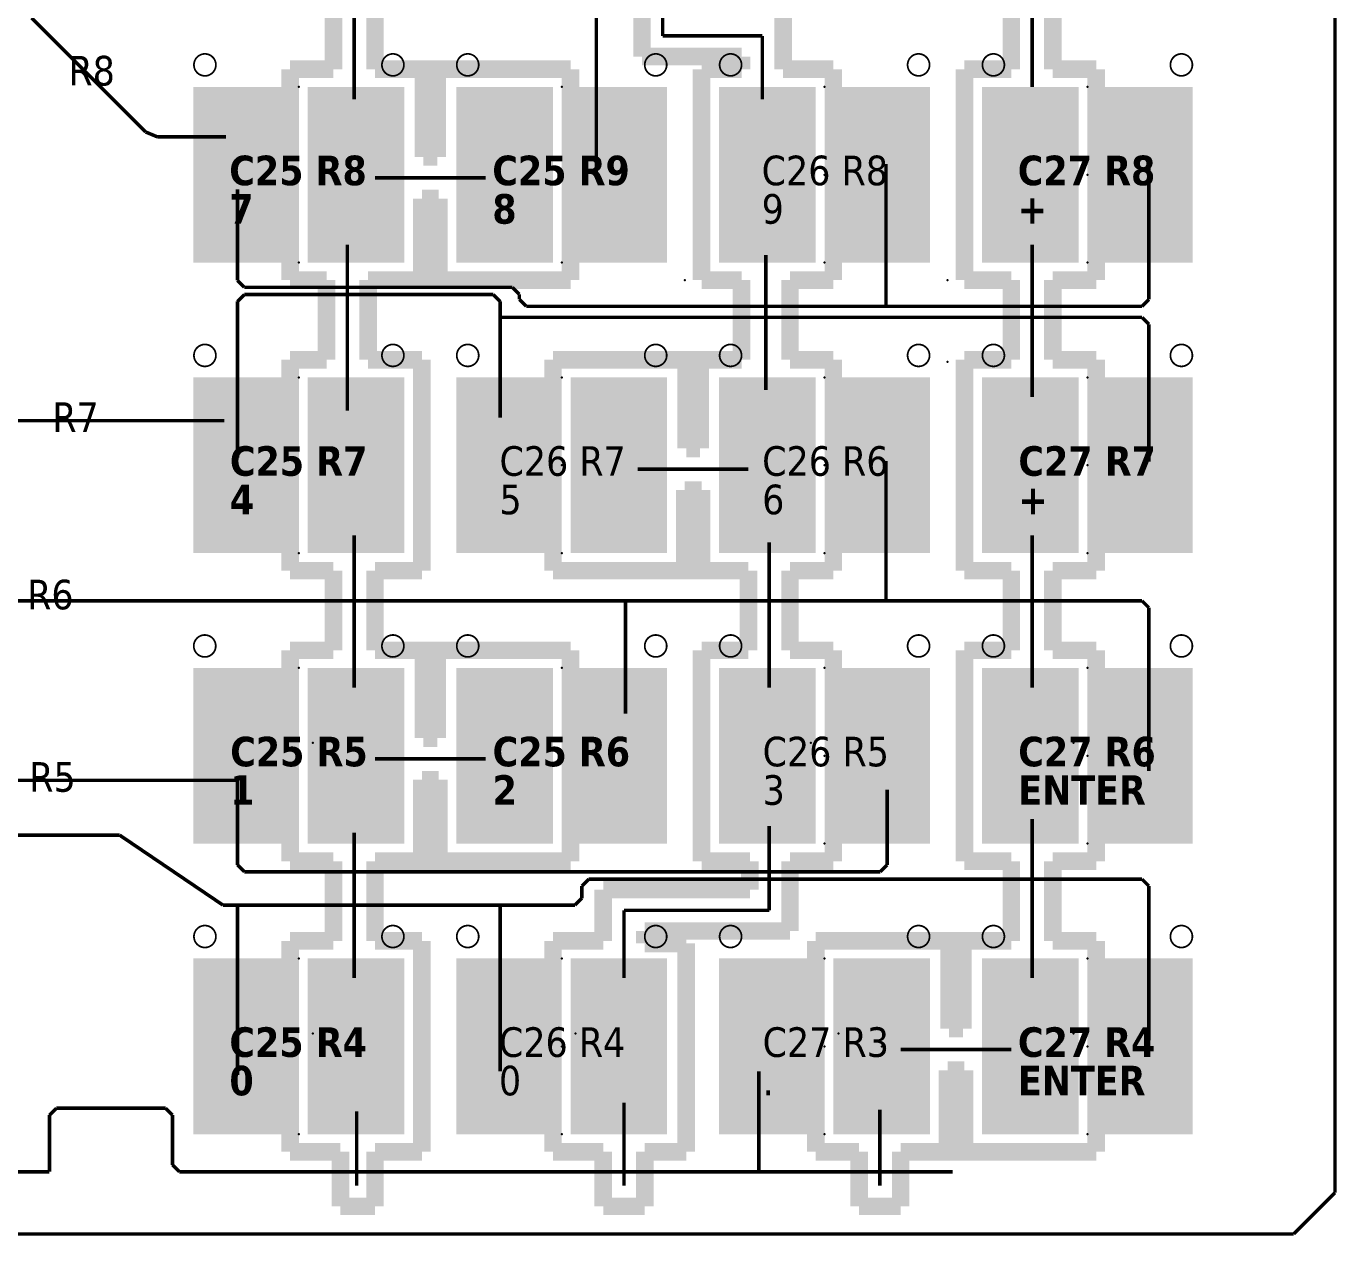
# Model space of a CAD drawing. Header units: millimetres. Extents: x -639 to -183, y -69 to 102.
# Drawn here: x -278.2 to -183.5, y -69.1 to 18.3 of the extents above; entities that cross this region are included whole.
import ezdxf

# ---------------------------------------------------------------- set-up
doc = ezdxf.new("R2010")
doc.units = ezdxf.units.MM
for name, color, linetype in [('Extended M - PCB border', 7, 'CONTINUOUS'), ('Extended M - PCB bottom', 7, 'CONTINUOUS'), ('Extended M - PCB key references', 7, 'CONTINUOUS'), ('Extended M - PCB top', 7, 'CONTINUOUS'), ('FSSK - PCB top routes', 7, 'CONTINUOUS')]:
    doc.layers.add(name, color=color, linetype=linetype)
doc.styles.add('Tahoma', font='txt')
doc.styles.add('Tahoma_Bold', font='txt')

msp = doc.modelspace()

# ---------------------------------------------------------------- linework, layer by layer
at = {"layer": 'Extended M - PCB border', "const_width": 0.254}
for points in [[(-183.6, -66.016395), (-183.6, 56.501186)], [(-186.583605, -69), (-183.6, -66.016395)], [(-636, -69), (-272.746848, -69)], [(-272.746848, -69), (-186.583605, -69)]]:
    msp.add_lwpolyline(points, dxfattribs=at)
at = {"layer": 'Extended M - PCB bottom', "color": 5}
for points, const_width in [([(-254.5, 13), (-254.5, 23)], 0.254), ([(-232.2, 17.6), (-232.2, 23)], 0.254), ([(-205.5, 13.914621), (-205.5, 23)], 0.254), ([(-256, 15.184621), (-256, 20.944621)], 1.27), ([(-253, 15.184621), (-253, 20.944621)], 1.27), ([(-233.7, 16.1), (-233.7, 20.944621)], 1.27), ([(-207, 15.184621), (-207, 20.944621)], 1.27), ([(-204, 15.184621), (-204, 20.944621)], 1.27), ([(-223.5, 15.184621), (-223.5, 19.1)], 1.27), ([(-232.2, 17.6), (-225, 17.6)], 0.254), ([(-225, 13), (-225, 17.6)], 0.254), ([(-233.7, 16.1), (-226.5, 16.1)], 1.27), ([(-226.5, 15.184621), (-226.5, 16.1)], 1.27), ([(-259.135, -0.055379), (-259.135, 15.184621)], 1.27), ([(-259.135, 15.184621), (-256, 15.184621)], 1.27), ([(-253, 15.184621), (-238.865, 15.184621)], 1.27), ([(-249.5, 8.84269), (-249.5, 15.02731)], 1.27), ([(-248.5, 8.84269), (-248.5, 15.02731)], 1.27), ([(-238.865, -0.055379), (-238.865, 15.184621)], 1.27), ([(-229.39, -0.055379), (-229.39, 15.184621)], 1.27), ([(-229.39, 15.184621), (-226.5, 15.184621)], 1.27), ([(-223.5, 15.184621), (-219.865, 15.184621)], 1.27), ([(-219.865, -0.055379), (-219.865, 15.184621)], 1.27), ([(-210.39, -0.055379), (-210.39, 15.184621)], 1.27), ([(-210.39, 15.184621), (-207, 15.184621)], 1.27), ([(-204, 15.184621), (-200.865, 15.184621)], 1.27), ([(-200.865, -0.055379), (-200.865, 15.184621)], 1.27), ([(-249.5, 8.84269), (-248.5, 8.84269)], 1.27), ([(-253, 7.34269), (-245, 7.34269)], 0.254), ([(-249.61, -0.02731), (-249.61, 5.84269)], 1.27), ([(-249.61, 5.84269), (-248.39, 5.84269)], 1.27), ([(-248.39, -0.02731), (-248.39, 5.84269)], 1.27), ([(-255, -9.5), (-255, 2.5)], 0.254), ([(-205.5, -8.5), (-205.5, 2.5)], 0.254), ([(-224.75, -8), (-224.75, 1.75)], 0.254), ([(-259.135, -0.055379), (-256.5, -0.055379)], 1.27), ([(-256.5, -5.815379), (-256.5, -0.055379)], 1.27), ([(-253.5, -0.055379), (-238.865, -0.055379)], 1.27), ([(-253.5, -5.815379), (-253.5, -0.055379)], 1.27), ([(-229.39, -0.055379), (-226.5, -0.055379)], 1.27), ([(-226.5, -5.815379), (-226.5, -0.055379)], 1.27), ([(-223, -0.055379), (-219.865, -0.055379)], 1.27), ([(-223, -5.815379), (-223, -0.055379)], 1.27), ([(-210.39, -0.055379), (-207, -0.055379)], 1.27), ([(-207, -5.815379), (-207, -0.055379)], 1.27), ([(-204, -0.055379), (-200.865, -0.055379)], 1.27), ([(-204, -5.815379), (-204, -0.055379)], 1.27), ([(-259.135, -21.055379), (-259.135, -5.815379)], 1.27), ([(-259.135, -5.815379), (-256.5, -5.815379)], 1.27), ([(-253.5, -5.815379), (-249.61, -5.815379)], 1.27), ([(-249.61, -21.055379), (-249.61, -5.815379)], 1.27), ([(-240.135, -21.055379), (-240.135, -5.815379)], 1.27), ([(-240.135, -5.815379), (-226.5, -5.815379)], 1.27), ([(-230.5, -12.221931), (-230.5, -5.815379)], 1.27), ([(-229.5, -12.221931), (-229.5, -5.815379)], 1.27), ([(-223, -5.815379), (-219.865, -5.815379)], 1.27), ([(-219.865, -21.055379), (-219.865, -5.815379)], 1.27), ([(-210.39, -21.055379), (-210.39, -5.815379)], 1.27), ([(-210.39, -5.815379), (-207, -5.815379)], 1.27), ([(-204, -5.815379), (-200.865, -5.815379)], 1.27), ([(-200.865, -21.055379), (-200.865, -5.815379)], 1.27), ([(-230.5, -12.221931), (-229.5, -12.221931)], 1.27), ([(-234, -13.721931), (-226, -13.721931)], 0.254), ([(-230.61, -15.221931), (-229.39, -15.221931)], 1.27), ([(-230.61, -21.055379), (-230.61, -15.221931)], 1.27), ([(-229.39, -21.055379), (-229.39, -15.221931)], 1.27), ([(-254.5, -29.5), (-254.5, -18.5)], 0.254), ([(-224.5, -29.5), (-224.5, -19)], 0.254), ([(-205.5, -29.5), (-205.5, -18.5)], 0.254), ([(-259.135, -21.055379), (-256, -21.055379)], 1.27), ([(-256, -26.815379), (-256, -21.055379)], 1.27), ([(-253, -21.055379), (-249.61, -21.055379)], 1.27), ([(-253, -26.815379), (-253, -21.055379)], 1.27), ([(-240.135, -21.055379), (-226, -21.055379)], 1.27), ([(-226, -26.815379), (-226, -21.055379)], 1.27), ([(-223, -21.055379), (-219.865, -21.055379)], 1.27), ([(-223, -26.815379), (-223, -21.055379)], 1.27), ([(-210.39, -21.055379), (-207, -21.055379)], 1.27), ([(-207, -26.815379), (-207, -21.055379)], 1.27), ([(-204, -21.055379), (-200.865, -21.055379)], 1.27), ([(-204, -26.815379), (-204, -21.055379)], 1.27), ([(-259.135, -42.055379), (-259.135, -26.815379)], 1.27), ([(-259.135, -26.815379), (-256, -26.815379)], 1.27), ([(-253, -26.815379), (-238.865, -26.815379)], 1.27), ([(-249.5, -33.15731), (-249.5, -26.97269)], 1.27), ([(-248.5, -33.15731), (-248.5, -26.97269)], 1.27), ([(-238.865, -42.055379), (-238.865, -26.815379)], 1.27), ([(-229.39, -26.815379), (-226, -26.815379)], 1.27), ([(-229.39, -42.055379), (-229.39, -26.815379)], 1.27), ([(-223, -26.815379), (-219.865, -26.815379)], 1.27), ([(-219.865, -42.055379), (-219.865, -26.815379)], 1.27), ([(-210.39, -42.055379), (-210.39, -26.815379)], 1.27), ([(-210.39, -26.815379), (-207, -26.815379)], 1.27), ([(-204, -26.815379), (-200.865, -26.815379)], 1.27), ([(-200.865, -42.055379), (-200.865, -26.815379)], 1.27), ([(-249.5, -33.15731), (-248.5, -33.15731)], 1.27), ([(-253, -34.65731), (-245, -34.65731)], 0.254), ([(-249.61, -42.02731), (-249.61, -36.15731)], 1.27), ([(-249.61, -36.15731), (-248.39, -36.15731)], 1.27), ([(-248.39, -42.02731), (-248.39, -36.15731)], 1.27), ([(-224.5, -45.6), (-224.5, -39.5)], 0.254), ([(-205.5, -50.5), (-205.5, -39)], 0.254), ([(-254.5, -50.5), (-254.5, -40)], 0.254), ([(-259.135, -42.055379), (-256, -42.055379)], 1.27), ([(-256, -47.815379), (-256, -42.055379)], 1.27), ([(-253, -47.815379), (-253, -42.055379)], 1.27), ([(-253, -42.055379), (-238.865, -42.055379)], 1.27), ([(-229.39, -42.055379), (-225.9, -42.055379)], 1.27), ([(-225.9, -44.1), (-225.9, -42.055379)], 1.27), ([(-223, -42.055379), (-219.865, -42.055379)], 1.27), ([(-223, -47.1), (-223, -42.055379)], 1.27), ([(-210.39, -42.055379), (-207, -42.055379)], 1.27), ([(-207, -47.815379), (-207, -42.055379)], 1.27), ([(-204, -42.055379), (-200.865, -42.055379)], 1.27), ([(-204, -47.815379), (-204, -42.055379)], 1.27), ([(-236.5, -47.815379), (-236.5, -44.1)], 1.27), ([(-236.5, -44.1), (-225.9, -44.1)], 1.27), ([(-235, -50.5), (-235, -45.6)], 0.254), ([(-235, -45.6), (-224.5, -45.6)], 0.254), ([(-259.135, -63.055379), (-259.135, -47.815379)], 1.27), ([(-259.135, -47.815379), (-256, -47.815379)], 1.27), ([(-253, -47.815379), (-249.61, -47.815379)], 1.27), ([(-249.61, -63.055379), (-249.61, -47.815379)], 1.27), ([(-240.135, -47.815379), (-236.8965, -47.815379)], 1.27), ([(-240.135, -63.055379), (-240.135, -47.815379)], 1.27), ([(-240.135, -47.815379), (-236.5, -47.815379)], 1.27), ([(-233.5, -48), (-233.5, -47.1)], 1.27), ([(-233.5, -47.1), (-223, -47.1)], 1.27), ([(-233.5, -48), (-230.5, -48)], 1.27), ([(-230.5, -63.055379), (-230.5, -48)], 1.27), ([(-221.135, -47.815379), (-218, -47.815379)], 1.27), ([(-221.135, -63.055379), (-221.135, -47.815379)], 1.27), ([(-221.135, -47.815379), (-207, -47.815379)], 1.27), ([(-211.5, -54.15731), (-211.5, -47.815379)], 1.27), ([(-210.5, -54.15731), (-210.5, -47.815379)], 1.27), ([(-204, -47.815379), (-200.865, -47.815379)], 1.27), ([(-200.865, -63.055379), (-200.865, -47.815379)], 1.27), ([(-211.5, -54.15731), (-210.5, -54.15731)], 1.27), ([(-215, -55.65731), (-207, -55.65731)], 0.254), ([(-211.61, -63.055379), (-211.61, -57.15731)], 1.27), ([(-211.61, -57.15731), (-210.39, -57.15731)], 1.27), ([(-210.39, -63.02731), (-210.39, -57.15731)], 1.27), ([(-235, -65.5), (-235, -59.5)], 0.254), ([(-254.325825, -65.5), (-254.325825, -60.128673)], 0.254), ([(-216.5, -65.5), (-216.5, -60)], 0.254), ([(-259.135, -63.055379), (-255.5, -63.055379)], 1.27), ([(-255.5, -67), (-255.5, -63.055379)], 1.27), ([(-253, -67), (-253, -63.055379)], 1.27), ([(-253, -63.055379), (-249.61, -63.055379)], 1.27), ([(-240.135, -63.055379), (-236.8965, -63.055379)], 1.27), ([(-240.135, -63.055379), (-236.5, -63.055379)], 1.27), ([(-236.5, -67), (-236.5, -63.055379)], 1.27), ([(-233.5, -67), (-233.5, -63.055379)], 1.27), ([(-233.5, -63.055379), (-230.5, -63.055379)], 1.27), ([(-221.135, -63.055379), (-218, -63.055379)], 1.27), ([(-218, -67), (-218, -63.055379)], 1.27), ([(-215, -67), (-215, -63.055379)], 1.27), ([(-215, -63.055379), (-200.865, -63.055379)], 1.27), ([(-255.5, -67), (-253, -67)], 1.27), ([(-236.5, -67), (-233.5, -67)], 1.27), ([(-218, -67), (-215, -67)], 1.27)]:
    msp.add_lwpolyline(points, dxfattribs=dict(at, const_width=const_width))
at = {"layer": 'Extended M - PCB bottom', "color": 1}
msp.add_point((-216.372499, -55.43538), dxfattribs=at)
at = {"layer": 'Extended M - PCB bottom', "color": 5}
for points in [[(-257.865, 1.214621), (-250.88, 1.214621), (-257.865, 13.914621), (-250.88, 13.914621)], [(-247.12, 1.214621), (-240.135, 1.214621), (-247.12, 13.914621), (-240.135, 13.914621)], [(-228.12, 1.214621), (-221.135, 1.214621), (-228.12, 13.914621), (-221.135, 13.914621)], [(-209.12, 1.214621), (-202.135, 1.214621), (-209.12, 13.914621), (-202.135, 13.914621)], [(-257.865, -19.785379), (-250.88, -19.785379), (-257.865, -7.085379), (-250.88, -7.085379)], [(-238.865, -19.785379), (-231.88, -19.785379), (-238.865, -7.085379), (-231.88, -7.085379)], [(-228.12, -19.785379), (-221.135, -19.785379), (-228.12, -7.085379), (-221.135, -7.085379)], [(-209.12, -19.785379), (-202.135, -19.785379), (-209.12, -7.085379), (-202.135, -7.085379)], [(-257.865, -40.785379), (-250.88, -40.785379), (-257.865, -28.085379), (-250.88, -28.085379)], [(-247.12, -40.785379), (-240.135, -40.785379), (-247.12, -28.085379), (-240.135, -28.085379)], [(-228.12, -40.785379), (-221.135, -40.785379), (-228.12, -28.085379), (-221.135, -28.085379)], [(-209.12, -40.785379), (-202.135, -40.785379), (-209.12, -28.085379), (-202.135, -28.085379)], [(-257.865, -61.785379), (-250.88, -61.785379), (-257.865, -49.085379), (-250.88, -49.085379)], [(-238.865, -61.785379), (-231.88, -61.785379), (-238.865, -49.085379), (-231.88, -49.085379)], [(-219.865, -61.785379), (-212.88, -61.785379), (-219.865, -49.085379), (-212.88, -49.085379)], [(-219.865, -61.785379), (-212.88, -61.785379), (-219.865, -49.085379), (-212.88, -49.085379)], [(-209.12, -61.785379), (-202.135, -61.785379), (-209.12, -49.085379), (-202.135, -49.085379)]]:
    msp.add_solid(points, dxfattribs=at)
at = {"layer": 'Extended M - PCB top', "color": 40, "const_width": 0.254}
msp.add_lwpolyline([(-237, 7.504303), (-237, 20.25)], dxfattribs=at)
at = {"layer": 'Extended M - PCB top', "color": 12, "const_width": 0.254}
for points in [[(-277.834411, 18.89666), (-269.578478, 10.650664)], [(-269.578478, 10.650664), (-268.724712, 10.297324)], [(-268.724712, 10.297324), (-263.762215, 10.297324)], [(-216.055, -1.952874), (-216.055, 8.328392)], [(-197.054999, 8.328392), (-197.054999, -1.452874)], [(-262.945, -0.071766), (-262.945, 6.5)], [(-262.945, -0.071766), (-262.445, -0.571766)], [(-262.445, -0.571766), (-243.066281, -0.571766)], [(-243.066281, -0.571766), (-242.566281, -1.071766)], [(-242.566281, -1.071766), (-242.566281, -1.452874)], [(-242.566281, -1.452874), (-242.066281, -1.952874)], [(-242.066281, -1.952874), (-197.554999, -1.952874)], [(-197.554999, -1.952874), (-197.054999, -1.452874)]]:
    msp.add_lwpolyline(points, dxfattribs=at)
at = {"layer": 'Extended M - PCB top', "color": 12, "const_width": 0.127}
for points in [[(-264.500761, 15.502124, 0.0984914), (-264.561182, 15.805879, 0.0984914), (-264.733245, 16.06339, 0.0984914), (-264.990756, 16.235453, 0.0984914), (-265.294511, 16.295874, 0.0984914), (-265.598266, 16.235453, 0.0984914), (-265.855777, 16.06339, 0.0984914), (-266.027841, 15.805879, 0.0984914), (-266.088261, 15.502124, 0.0984914), (-266.027841, 15.198369, 0.0984914), (-265.855777, 14.940858, 0.0984914), (-265.598266, 14.768795, 0.0984914), (-265.294511, 14.708374, 0.0984914), (-264.990756, 14.768795, 0.0984914), (-264.733245, 14.940858, 0.0984914), (-264.561182, 15.198369, 0.0984914)], [(-250.911761, 15.502124, 0.0984914), (-250.972182, 15.805879, 0.0984914), (-251.144245, 16.06339, 0.0984914), (-251.401756, 16.235453, 0.0984914), (-251.705511, 16.295874, 0.0984914), (-252.009266, 16.235453, 0.0984914), (-252.266777, 16.06339, 0.0984914), (-252.438841, 15.805879, 0.0984914), (-252.499261, 15.502124, 0.0984914), (-252.438841, 15.198369, 0.0984914), (-252.266777, 14.940858, 0.0984914), (-252.009266, 14.768795, 0.0984914), (-251.705511, 14.708374, 0.0984914), (-251.401756, 14.768795, 0.0984914), (-251.144245, 14.940858, 0.0984914), (-250.972182, 15.198369, 0.0984914)], [(-226.500739, 15.502124, 0.0984914), (-226.56116, 15.805879, 0.0984914), (-226.733223, 16.06339, 0.0984914), (-226.990734, 16.235453, 0.0984914), (-227.294489, 16.295874, 0.0984914), (-227.598244, 16.235453, 0.0984914), (-227.855755, 16.06339, 0.0984914), (-228.027818, 15.805879, 0.0984914), (-228.088239, 15.502124, 0.0984914), (-228.027818, 15.198369, 0.0984914), (-227.855755, 14.940858, 0.0984914), (-227.598244, 14.768795, 0.0984914), (-227.294489, 14.708374, 0.0984914), (-226.990734, 14.768795, 0.0984914), (-226.733223, 14.940858, 0.0984914), (-226.56116, 15.198369, 0.0984914)], [(-212.911739, 15.502124, 0.0984914), (-212.97216, 15.805879, 0.0984914), (-213.144223, 16.06339, 0.0984914), (-213.401734, 16.235453, 0.0984914), (-213.705489, 16.295874, 0.0984914), (-214.009244, 16.235453, 0.0984914), (-214.266755, 16.06339, 0.0984914), (-214.438818, 15.805879, 0.0984914), (-214.499239, 15.502124, 0.0984914), (-214.438818, 15.198369, 0.0984914), (-214.266755, 14.940858, 0.0984914), (-214.009244, 14.768795, 0.0984914), (-213.705489, 14.708374, 0.0984914), (-213.401734, 14.768795, 0.0984914), (-213.144223, 14.940858, 0.0984914), (-212.97216, 15.198369, 0.0984914)], [(-207.500738, 15.502124, 0.0984914), (-207.561158, 15.805879, 0.0984914), (-207.733222, 16.06339, 0.0984914), (-207.990733, 16.235453, 0.0984914), (-208.294488, 16.295874, 0.0984914), (-208.598243, 16.235453, 0.0984914), (-208.855754, 16.06339, 0.0984914), (-209.027817, 15.805879, 0.0984914), (-209.088238, 15.502124, 0.0984914), (-209.027817, 15.198369, 0.0984914), (-208.855754, 14.940858, 0.0984914), (-208.598243, 14.768795, 0.0984914), (-208.294488, 14.708374, 0.0984914), (-207.990733, 14.768795, 0.0984914), (-207.733222, 14.940858, 0.0984914), (-207.561158, 15.198369, 0.0984914)], [(-193.911738, 15.502124, 0.0984914), (-193.972158, 15.805879, 0.0984914), (-194.144222, 16.06339, 0.0984914), (-194.401733, 16.235453, 0.0984914), (-194.705488, 16.295874, 0.0984914), (-195.009243, 16.235453, 0.0984914), (-195.266754, 16.06339, 0.0984914), (-195.438817, 15.805879, 0.0984914), (-195.499238, 15.502124, 0.0984914), (-195.438817, 15.198369, 0.0984914), (-195.266754, 14.940858, 0.0984914), (-195.009243, 14.768795, 0.0984914), (-194.705488, 14.708374, 0.0984914), (-194.401733, 14.768795, 0.0984914), (-194.144222, 14.940858, 0.0984914), (-193.972158, 15.198369, 0.0984914)]]:
    msp.add_lwpolyline(points, format="xyb", close=True, dxfattribs=at)
at = {"layer": 'Extended M - PCB top', "color": 40, "const_width": 0.127}
for points in [[(-245.500739, 15.502124, 0.0984914), (-245.56116, 15.805879, 0.0984914), (-245.733223, 16.06339, 0.0984914), (-245.990734, 16.235453, 0.0984914), (-246.294489, 16.295874, 0.0984914), (-246.598244, 16.235453, 0.0984914), (-246.855755, 16.06339, 0.0984914), (-247.027818, 15.805879, 0.0984914), (-247.088239, 15.502124, 0.0984914), (-247.027818, 15.198369, 0.0984914), (-246.855755, 14.940858, 0.0984914), (-246.598244, 14.768795, 0.0984914), (-246.294489, 14.708374, 0.0984914), (-245.990734, 14.768795, 0.0984914), (-245.733223, 14.940858, 0.0984914), (-245.56116, 15.198369, 0.0984914)], [(-231.911739, 15.502124, 0.0984914), (-231.97216, 15.805879, 0.0984914), (-232.144223, 16.06339, 0.0984914), (-232.401734, 16.235453, 0.0984914), (-232.705489, 16.295874, 0.0984914), (-233.009244, 16.235453, 0.0984914), (-233.266755, 16.06339, 0.0984914), (-233.438818, 15.805879, 0.0984914), (-233.499239, 15.502124, 0.0984914), (-233.438818, 15.198369, 0.0984914), (-233.266755, 14.940858, 0.0984914), (-233.009244, 14.768795, 0.0984914), (-232.705489, 14.708374, 0.0984914), (-232.401734, 14.768795, 0.0984914), (-232.144223, 14.940858, 0.0984914), (-231.97216, 15.198369, 0.0984914)]]:
    msp.add_lwpolyline(points, format="xyb", close=True, dxfattribs=at)
at = {"layer": 'Extended M - PCB top', "color": 212, "const_width": 0.254}
for points in [[(-262.945, -1.6), (-262.445, -1.1)], [(-262.945, -12.883402), (-262.945, -1.6)], [(-262.445, -1.1), (-244.445, -1.1)], [(-244.445, -1.1), (-243.945, -1.6)], [(-243.945, -9.999092), (-243.945, -1.6)], [(-243.945, -2.75), (-197.554999, -2.75)], [(-197.554999, -2.75), (-197.054999, -3.25)], [(-197.054999, -13.169027), (-197.054999, -3.25)], [(-284.439949, -10.216943), (-263.885036, -10.216943)]]:
    msp.add_lwpolyline(points, dxfattribs=at)
at = {"layer": 'Extended M - PCB top', "color": 212, "const_width": 0.127}
for points in [[(-264.500761, -5.497876, 0.0984914), (-264.561182, -5.194121, 0.0984914), (-264.733245, -4.93661, 0.0984914), (-264.990756, -4.764547, 0.0984914), (-265.294511, -4.704126, 0.0984914), (-265.598266, -4.764547, 0.0984914), (-265.855777, -4.93661, 0.0984914), (-266.027841, -5.194121, 0.0984914), (-266.088261, -5.497876, 0.0984914), (-266.027841, -5.801631, 0.0984914), (-265.855777, -6.059142, 0.0984914), (-265.598266, -6.231205, 0.0984914), (-265.294511, -6.291626, 0.0984914), (-264.990756, -6.231205, 0.0984914), (-264.733245, -6.059142, 0.0984914), (-264.561182, -5.801631, 0.0984914)], [(-250.911761, -5.497876, 0.0984914), (-250.972182, -5.194121, 0.0984914), (-251.144245, -4.93661, 0.0984914), (-251.401756, -4.764547, 0.0984914), (-251.705511, -4.704126, 0.0984914), (-252.009266, -4.764547, 0.0984914), (-252.266777, -4.93661, 0.0984914), (-252.438841, -5.194121, 0.0984914), (-252.499261, -5.497876, 0.0984914), (-252.438841, -5.801631, 0.0984914), (-252.266777, -6.059142, 0.0984914), (-252.009266, -6.231205, 0.0984914), (-251.705511, -6.291626, 0.0984914), (-251.401756, -6.231205, 0.0984914), (-251.144245, -6.059142, 0.0984914), (-250.972182, -5.801631, 0.0984914)], [(-245.500761, -5.497876, 0.0984914), (-245.561182, -5.194121, 0.0984914), (-245.733245, -4.93661, 0.0984914), (-245.990756, -4.764547, 0.0984914), (-246.294511, -4.704126, 0.0984914), (-246.598266, -4.764547, 0.0984914), (-246.855777, -4.93661, 0.0984914), (-247.02784, -5.194121, 0.0984914), (-247.088261, -5.497876, 0.0984914), (-247.02784, -5.801631, 0.0984914), (-246.855777, -6.059142, 0.0984914), (-246.598266, -6.231205, 0.0984914), (-246.294511, -6.291626, 0.0984914), (-245.990756, -6.231205, 0.0984914), (-245.733245, -6.059142, 0.0984914), (-245.561182, -5.801631, 0.0984914)], [(-231.911761, -5.497876, 0.0984914), (-231.972182, -5.194121, 0.0984914), (-232.144245, -4.93661, 0.0984914), (-232.401756, -4.764547, 0.0984914), (-232.705511, -4.704126, 0.0984914), (-233.009266, -4.764547, 0.0984914), (-233.266777, -4.93661, 0.0984914), (-233.43884, -5.194121, 0.0984914), (-233.499261, -5.497876, 0.0984914), (-233.43884, -5.801631, 0.0984914), (-233.266777, -6.059142, 0.0984914), (-233.009266, -6.231205, 0.0984914), (-232.705511, -6.291626, 0.0984914), (-232.401756, -6.231205, 0.0984914), (-232.144245, -6.059142, 0.0984914), (-231.972182, -5.801631, 0.0984914)], [(-207.500738, -5.497876, 0.0984914), (-207.561158, -5.194121, 0.0984914), (-207.733222, -4.93661, 0.0984914), (-207.990733, -4.764547, 0.0984914), (-208.294488, -4.704126, 0.0984914), (-208.598243, -4.764547, 0.0984914), (-208.855754, -4.93661, 0.0984914), (-209.027817, -5.194121, 0.0984914), (-209.088238, -5.497876, 0.0984914), (-209.027817, -5.801631, 0.0984914), (-208.855754, -6.059142, 0.0984914), (-208.598243, -6.231205, 0.0984914), (-208.294488, -6.291626, 0.0984914), (-207.990733, -6.231205, 0.0984914), (-207.733222, -6.059142, 0.0984914), (-207.561158, -5.801631, 0.0984914)], [(-193.911738, -5.497876, 0.0984914), (-193.972158, -5.194121, 0.0984914), (-194.144222, -4.93661, 0.0984914), (-194.401733, -4.764547, 0.0984914), (-194.705488, -4.704126, 0.0984914), (-195.009243, -4.764547, 0.0984914), (-195.266754, -4.93661, 0.0984914), (-195.438817, -5.194121, 0.0984914), (-195.499238, -5.497876, 0.0984914), (-195.438817, -5.801631, 0.0984914), (-195.266754, -6.059142, 0.0984914), (-195.009243, -6.231205, 0.0984914), (-194.705488, -6.291626, 0.0984914), (-194.401733, -6.231205, 0.0984914), (-194.144222, -6.059142, 0.0984914), (-193.972158, -5.801631, 0.0984914)]]:
    msp.add_lwpolyline(points, format="xyb", close=True, dxfattribs=at)
at = {"layer": 'Extended M - PCB top', "color": 92, "const_width": 0.127}
for points in [[(-226.500739, -5.497876, 0.0984914), (-226.56116, -5.194121, 0.0984914), (-226.733223, -4.93661, 0.0984914), (-226.990734, -4.764547, 0.0984914), (-227.294489, -4.704126, 0.0984914), (-227.598244, -4.764547, 0.0984914), (-227.855755, -4.93661, 0.0984914), (-228.027818, -5.194121, 0.0984914), (-228.088239, -5.497876, 0.0984914), (-228.027818, -5.801631, 0.0984914), (-227.855755, -6.059142, 0.0984914), (-227.598244, -6.231205, 0.0984914), (-227.294489, -6.291626, 0.0984914), (-226.990734, -6.231205, 0.0984914), (-226.733223, -6.059142, 0.0984914), (-226.56116, -5.801631, 0.0984914)], [(-212.911739, -5.497876, 0.0984914), (-212.97216, -5.194121, 0.0984914), (-213.144223, -4.93661, 0.0984914), (-213.401734, -4.764547, 0.0984914), (-213.705489, -4.704126, 0.0984914), (-214.009244, -4.764547, 0.0984914), (-214.266755, -4.93661, 0.0984914), (-214.438818, -5.194121, 0.0984914), (-214.499239, -5.497876, 0.0984914), (-214.438818, -5.801631, 0.0984914), (-214.266755, -6.059142, 0.0984914), (-214.009244, -6.231205, 0.0984914), (-213.705489, -6.291626, 0.0984914), (-213.401734, -6.231205, 0.0984914), (-213.144223, -6.059142, 0.0984914), (-212.97216, -5.801631, 0.0984914)], [(-245.500739, -26.497876, 0.0984914), (-245.56116, -26.194121, 0.0984914), (-245.733223, -25.93661, 0.0984914), (-245.990734, -25.764547, 0.0984914), (-246.294489, -25.704126, 0.0984914), (-246.598244, -25.764547, 0.0984914), (-246.855755, -25.93661, 0.0984914), (-247.027818, -26.194121, 0.0984914), (-247.088239, -26.497876, 0.0984914), (-247.027818, -26.801631, 0.0984914), (-246.855755, -27.059142, 0.0984914), (-246.598244, -27.231205, 0.0984914), (-246.294489, -27.291626, 0.0984914), (-245.990734, -27.231205, 0.0984914), (-245.733223, -27.059142, 0.0984914), (-245.56116, -26.801631, 0.0984914)], [(-231.911739, -26.497876, 0.0984914), (-231.97216, -26.194121, 0.0984914), (-232.144223, -25.93661, 0.0984914), (-232.401734, -25.764547, 0.0984914), (-232.705489, -25.704126, 0.0984914), (-233.009244, -25.764547, 0.0984914), (-233.266755, -25.93661, 0.0984914), (-233.438818, -26.194121, 0.0984914), (-233.499239, -26.497876, 0.0984914), (-233.438818, -26.801631, 0.0984914), (-233.266755, -27.059142, 0.0984914), (-233.009244, -27.231205, 0.0984914), (-232.705489, -27.291626, 0.0984914), (-232.401734, -27.231205, 0.0984914), (-232.144223, -27.059142, 0.0984914), (-231.97216, -26.801631, 0.0984914)], [(-207.500738, -26.497876, 0.0984914), (-207.561158, -26.194121, 0.0984914), (-207.733222, -25.93661, 0.0984914), (-207.990733, -25.764547, 0.0984914), (-208.294488, -25.704126, 0.0984914), (-208.598243, -25.764547, 0.0984914), (-208.855754, -25.93661, 0.0984914), (-209.027817, -26.194121, 0.0984914), (-209.088238, -26.497876, 0.0984914), (-209.027817, -26.801631, 0.0984914), (-208.855754, -27.059142, 0.0984914), (-208.598243, -27.231205, 0.0984914), (-208.294488, -27.291626, 0.0984914), (-207.990733, -27.231205, 0.0984914), (-207.733222, -27.059142, 0.0984914), (-207.561158, -26.801631, 0.0984914)], [(-193.911738, -26.497876, 0.0984914), (-193.972158, -26.194121, 0.0984914), (-194.144222, -25.93661, 0.0984914), (-194.401733, -25.764547, 0.0984914), (-194.705488, -25.704126, 0.0984914), (-195.009243, -25.764547, 0.0984914), (-195.266754, -25.93661, 0.0984914), (-195.438817, -26.194121, 0.0984914), (-195.499238, -26.497876, 0.0984914), (-195.438817, -26.801631, 0.0984914), (-195.266754, -27.059142, 0.0984914), (-195.009243, -27.231205, 0.0984914), (-194.705488, -27.291626, 0.0984914), (-194.401733, -27.231205, 0.0984914), (-194.144222, -27.059142, 0.0984914), (-193.972158, -26.801631, 0.0984914)]]:
    msp.add_lwpolyline(points, format="xyb", close=True, dxfattribs=at)
at = {"layer": 'Extended M - PCB top', "color": 92, "const_width": 0.254}
for points in [[(-216.055, -23.233256), (-216.055, -13.135016)], [(-294.550011, -23.233256), (-271.410387, -23.233256)], [(-271.410387, -23.233256), (-197.554999, -23.233256)], [(-234.891212, -31.392686), (-234.891212, -23.233256)], [(-197.554999, -23.233256), (-197.054999, -23.733256)], [(-197.054999, -35.545427), (-197.054999, -23.733256)]]:
    msp.add_lwpolyline(points, dxfattribs=at)
at = {"layer": 'Extended M - PCB top', "color": 32, "const_width": 0.127}
for points in [[(-264.511761, -26.497876, 0.0984914), (-264.572182, -26.194121, 0.0984914), (-264.744245, -25.93661, 0.0984914), (-265.001756, -25.764547, 0.0984914), (-265.305511, -25.704126, 0.0984914), (-265.609266, -25.764547, 0.0984914), (-265.866777, -25.93661, 0.0984914), (-266.038841, -26.194121, 0.0984914), (-266.099261, -26.497876, 0.0984914), (-266.038841, -26.801631, 0.0984914), (-265.866777, -27.059142, 0.0984914), (-265.609266, -27.231205, 0.0984914), (-265.305511, -27.291626, 0.0984914), (-265.001756, -27.231205, 0.0984914), (-264.744245, -27.059142, 0.0984914), (-264.572182, -26.801631, 0.0984914)], [(-250.911761, -26.497876, 0.0984914), (-250.972182, -26.194121, 0.0984914), (-251.144245, -25.93661, 0.0984914), (-251.401756, -25.764547, 0.0984914), (-251.705511, -25.704126, 0.0984914), (-252.009266, -25.764547, 0.0984914), (-252.266777, -25.93661, 0.0984914), (-252.438841, -26.194121, 0.0984914), (-252.499261, -26.497876, 0.0984914), (-252.438841, -26.801631, 0.0984914), (-252.266777, -27.059142, 0.0984914), (-252.009266, -27.231205, 0.0984914), (-251.705511, -27.291626, 0.0984914), (-251.401756, -27.231205, 0.0984914), (-251.144245, -27.059142, 0.0984914), (-250.972182, -26.801631, 0.0984914)], [(-226.500739, -26.497876, 0.0984914), (-226.56116, -26.194121, 0.0984914), (-226.733223, -25.93661, 0.0984914), (-226.990734, -25.764547, 0.0984914), (-227.294489, -25.704126, 0.0984914), (-227.598244, -25.764547, 0.0984914), (-227.855755, -25.93661, 0.0984914), (-228.027818, -26.194121, 0.0984914), (-228.088239, -26.497876, 0.0984914), (-228.027818, -26.801631, 0.0984914), (-227.855755, -27.059142, 0.0984914), (-227.598244, -27.231205, 0.0984914), (-227.294489, -27.291626, 0.0984914), (-226.990734, -27.231205, 0.0984914), (-226.733223, -27.059142, 0.0984914), (-226.56116, -26.801631, 0.0984914)], [(-212.911739, -26.497876, 0.0984914), (-212.97216, -26.194121, 0.0984914), (-213.144223, -25.93661, 0.0984914), (-213.401734, -25.764547, 0.0984914), (-213.705489, -25.704126, 0.0984914), (-214.009244, -25.764547, 0.0984914), (-214.266755, -25.93661, 0.0984914), (-214.438818, -26.194121, 0.0984914), (-214.499239, -26.497876, 0.0984914), (-214.438818, -26.801631, 0.0984914), (-214.266755, -27.059142, 0.0984914), (-214.009244, -27.231205, 0.0984914), (-213.705489, -27.291626, 0.0984914), (-213.401734, -27.231205, 0.0984914), (-213.144223, -27.059142, 0.0984914), (-212.97216, -26.801631, 0.0984914)]]:
    msp.add_lwpolyline(points, format="xyb", close=True, dxfattribs=at)
at = {"layer": 'Extended M - PCB top', "color": 32, "const_width": 0.254}
for points in [[(-296.550011, -36.212737), (-271.410387, -36.212737)], [(-271.410387, -36.212737), (-262.945, -36.212737)], [(-262.945, -42.319813), (-262.945, -36.212737)], [(-215.973374, -42.319813), (-215.973374, -36.879186)], [(-262.945, -42.319813), (-262.445, -42.819813)], [(-216.473374, -42.819813), (-215.973374, -42.319813)], [(-262.445, -42.819813), (-216.473374, -42.819813)]]:
    msp.add_lwpolyline(points, dxfattribs=at)
at = {"layer": 'Extended M - PCB top', "color": 176, "const_width": 0.254}
for points in [[(-301.01886, -40.172737), (-271.45362, -40.172737)], [(-271.45362, -40.172737), (-263.986655, -45.229123)], [(-238.042676, -43.85), (-237.542676, -43.35)], [(-237.542676, -43.35), (-197.554999, -43.35)], [(-197.554999, -43.35), (-197.054999, -43.85)], [(-238.042676, -44.729123), (-238.042676, -43.85)], [(-197.054999, -55), (-197.054999, -43.85)], [(-263.986655, -45.229123), (-238.542676, -45.229123)], [(-262.945, -57.5), (-262.945, -45.229123)], [(-243.945, -57.25), (-243.945, -45.229123)], [(-238.542676, -45.229123), (-238.042676, -44.729123)]]:
    msp.add_lwpolyline(points, dxfattribs=at)
at = {"layer": 'Extended M - PCB top', "color": 176, "const_width": 0.127}
for points in [[(-264.500761, -47.497876, 0.0984914), (-264.561182, -47.194121, 0.0984914), (-264.733245, -46.93661, 0.0984914), (-264.990756, -46.764547, 0.0984914), (-265.294511, -46.704126, 0.0984914), (-265.598266, -46.764547, 0.0984914), (-265.855777, -46.93661, 0.0984914), (-266.027841, -47.194121, 0.0984914), (-266.088261, -47.497876, 0.0984914), (-266.027841, -47.801631, 0.0984914), (-265.855777, -48.059142, 0.0984914), (-265.598266, -48.231205, 0.0984914), (-265.294511, -48.291626, 0.0984914), (-264.990756, -48.231205, 0.0984914), (-264.733245, -48.059142, 0.0984914), (-264.561182, -47.801631, 0.0984914)], [(-250.911761, -47.497876, 0.0984914), (-250.972182, -47.194121, 0.0984914), (-251.144245, -46.93661, 0.0984914), (-251.401756, -46.764547, 0.0984914), (-251.705511, -46.704126, 0.0984914), (-252.009266, -46.764547, 0.0984914), (-252.266777, -46.93661, 0.0984914), (-252.438841, -47.194121, 0.0984914), (-252.499261, -47.497876, 0.0984914), (-252.438841, -47.801631, 0.0984914), (-252.266777, -48.059142, 0.0984914), (-252.009266, -48.231205, 0.0984914), (-251.705511, -48.291626, 0.0984914), (-251.401756, -48.231205, 0.0984914), (-251.144245, -48.059142, 0.0984914), (-250.972182, -47.801631, 0.0984914)], [(-245.500761, -47.497876, 0.0984914), (-245.561182, -47.194121, 0.0984914), (-245.733245, -46.93661, 0.0984914), (-245.990756, -46.764547, 0.0984914), (-246.294511, -46.704126, 0.0984914), (-246.598266, -46.764547, 0.0984914), (-246.855777, -46.93661, 0.0984914), (-247.027841, -47.194121, 0.0984914), (-247.088261, -47.497876, 0.0984914), (-247.027841, -47.801631, 0.0984914), (-246.855777, -48.059142, 0.0984914), (-246.598266, -48.231205, 0.0984914), (-246.294511, -48.291626, 0.0984914), (-245.990756, -48.231205, 0.0984914), (-245.733245, -48.059142, 0.0984914), (-245.561182, -47.801631, 0.0984914)], [(-231.911761, -47.497876, 0.0984914), (-231.972182, -47.194121, 0.0984914), (-232.144245, -46.93661, 0.0984914), (-232.401756, -46.764547, 0.0984914), (-232.705511, -46.704126, 0.0984914), (-233.009266, -46.764547, 0.0984914), (-233.266777, -46.93661, 0.0984914), (-233.438841, -47.194121, 0.0984914), (-233.499261, -47.497876, 0.0984914), (-233.438841, -47.801631, 0.0984914), (-233.266777, -48.059142, 0.0984914), (-233.009266, -48.231205, 0.0984914), (-232.705511, -48.291626, 0.0984914), (-232.401756, -48.231205, 0.0984914), (-232.144245, -48.059142, 0.0984914), (-231.972182, -47.801631, 0.0984914)], [(-207.500738, -47.497876, 0.0984914), (-207.561158, -47.194121, 0.0984914), (-207.733222, -46.93661, 0.0984914), (-207.990733, -46.764547, 0.0984914), (-208.294488, -46.704126, 0.0984914), (-208.598243, -46.764547, 0.0984914), (-208.855754, -46.93661, 0.0984914), (-209.027817, -47.194121, 0.0984914), (-209.088238, -47.497876, 0.0984914), (-209.027817, -47.801631, 0.0984914), (-208.855754, -48.059142, 0.0984914), (-208.598243, -48.231205, 0.0984914), (-208.294488, -48.291626, 0.0984914), (-207.990733, -48.231205, 0.0984914), (-207.733222, -48.059142, 0.0984914), (-207.561158, -47.801631, 0.0984914)], [(-193.911738, -47.497876, 0.0984914), (-193.972158, -47.194121, 0.0984914), (-194.144222, -46.93661, 0.0984914), (-194.401733, -46.764547, 0.0984914), (-194.705488, -46.704126, 0.0984914), (-195.009243, -46.764547, 0.0984914), (-195.266754, -46.93661, 0.0984914), (-195.438817, -47.194121, 0.0984914), (-195.499238, -47.497876, 0.0984914), (-195.438817, -47.801631, 0.0984914), (-195.266754, -48.059142, 0.0984914), (-195.009243, -48.231205, 0.0984914), (-194.705488, -48.291626, 0.0984914), (-194.401733, -48.231205, 0.0984914), (-194.144222, -48.059142, 0.0984914), (-193.972158, -47.801631, 0.0984914)]]:
    msp.add_lwpolyline(points, format="xyb", close=True, dxfattribs=at)
at = {"layer": 'Extended M - PCB top', "color": 240, "const_width": 0.127}
for points in [[(-226.50076, -47.497876, 0.0984914), (-226.561181, -47.194121, 0.0984914), (-226.733244, -46.93661, 0.0984914), (-226.990755, -46.764547, 0.0984914), (-227.29451, -46.704126, 0.0984914), (-227.598265, -46.764547, 0.0984914), (-227.855776, -46.93661, 0.0984914), (-228.02784, -47.194121, 0.0984914), (-228.08826, -47.497876, 0.0984914), (-228.02784, -47.801631, 0.0984914), (-227.855776, -48.059142, 0.0984914), (-227.598265, -48.231205, 0.0984914), (-227.29451, -48.291626, 0.0984914), (-226.990755, -48.231205, 0.0984914), (-226.733244, -48.059142, 0.0984914), (-226.561181, -47.801631, 0.0984914)], [(-212.91176, -47.497876, 0.0984914), (-212.972181, -47.194121, 0.0984914), (-213.144244, -46.93661, 0.0984914), (-213.401755, -46.764547, 0.0984914), (-213.70551, -46.704126, 0.0984914), (-214.009265, -46.764547, 0.0984914), (-214.266776, -46.93661, 0.0984914), (-214.43884, -47.194121, 0.0984914), (-214.49926, -47.497876, 0.0984914), (-214.43884, -47.801631, 0.0984914), (-214.266776, -48.059142, 0.0984914), (-214.009265, -48.231205, 0.0984914), (-213.70551, -48.291626, 0.0984914), (-213.401755, -48.231205, 0.0984914), (-213.144244, -48.059142, 0.0984914), (-212.972181, -47.801631, 0.0984914)]]:
    msp.add_lwpolyline(points, format="xyb", close=True, dxfattribs=at)
at = {"layer": 'Extended M - PCB top', "color": 240, "const_width": 0.254}
for points in [[(-225.25, -64.5), (-225.25, -57.25)], [(-276.533001, -60.407106), (-276.033001, -59.907106)], [(-276.533001, -64.5), (-276.533001, -60.407106)], [(-276.033001, -59.907106), (-268.143256, -59.907106)], [(-268.143256, -59.907106), (-267.643256, -60.407106)], [(-267.643256, -60.407106), (-267.643256, -64)], [(-267.643256, -64), (-267.143256, -64.5)], [(-267.143256, -64.5), (-211.25, -64.5)]]:
    msp.add_lwpolyline(points, dxfattribs=at)
at = {"layer": 'Extended M - PCB top', "color": 1}
for p in [(-258.5, 13.91462), (-258.5, 7.56462), (-220.5, 7.56462), (-201.499999, 7.56462), (-258.5, 1.21462), (-220.5, 1.21462), (-201.499999, 1.21462), (-230.61, -0.05538), (-211.61, -0.05538), (-258.5, -19.78538), (-220.5, -40.78538)]:
    msp.add_point(p, dxfattribs=at)
at = {"layer": 'Extended M - PCB top', "color": 40}
for p in [(-239.5, 13.91462), (-239.5, 7.56462)]:
    msp.add_point(p, dxfattribs=at)
at = {"layer": 'Extended M - PCB top', "color": 12}
for p in [(-220.5, 13.91462), (-201.499999, 13.91462)]:
    msp.add_point(p, dxfattribs=at)
at = {"layer": 'Extended M - PCB top', "color": 92}
for p in [(-239.5, 1.21462), (-211.61, -5.969561), (-220.5, -7.08538), (-220.5, -13.43538), (-220.5, -19.78538), (-239.5, -28.08538), (-201.499999, -28.08538), (-240.5, -33.5), (-202.499999, -33.5), (-239.5, -34.43538), (-201.499999, -34.43538), (-201.499999, -40.78538)]:
    msp.add_point(p, dxfattribs=at)
at = {"layer": 'Extended M - PCB top', "color": 212}
for p in [(-258.5, -7.08538), (-239.5, -7.08538), (-201.499999, -7.08538), (-258.5, -13.43538), (-239.5, -13.43538), (-201.499999, -13.43538), (-239.5, -19.78538), (-201.499999, -19.78538)]:
    msp.add_point(p, dxfattribs=at)
at = {"layer": 'Extended M - PCB top', "color": 176}
for p in [(-258.5, -28.08538), (-258.5, -49.08538), (-239.5, -49.08538), (-201.499999, -49.08538), (-257.5, -54.5), (-238.5, -54.5), (-202.499999, -54.5), (-258.5, -55.43538), (-239.5, -55.43538), (-201.499999, -55.43538), (-258.5, -61.78538), (-239.5, -61.78538), (-201.499999, -61.78538)]:
    msp.add_point(p, dxfattribs=at)
at = {"layer": 'Extended M - PCB top', "color": 32}
for p in [(-220.5, -28.08538), (-257.5, -33.5), (-221.5, -33.5), (-258.5, -34.43538), (-220.5, -34.43538)]:
    msp.add_point(p, dxfattribs=at)
at = {"layer": 'Extended M - PCB top', "color": 240}
for p in [(-220.499999, -49.08538), (-219.499999, -54.5), (-220.499999, -55.43538), (-220.499999, -61.78538)]:
    msp.add_point(p, dxfattribs=at)
at = {"layer": 'Extended M - PCB top', "color": 12}
for points in [[(-266.12, 1.21462), (-259.77, 1.21462), (-266.12, 13.91462), (-259.77, 13.91462)], [(-257.865, 1.21462), (-250.88, 1.21462), (-257.865, 13.91462), (-250.88, 13.91462)], [(-228.12, 1.21462), (-221.135, 1.21462), (-228.12, 13.91462), (-221.135, 13.91462)], [(-219.23, 1.21462), (-212.88, 1.21462), (-219.23, 13.91462), (-212.88, 13.91462)], [(-209.119999, 1.21462), (-202.134999, 1.21462), (-209.119999, 13.91462), (-202.134999, 13.91462)], [(-200.229999, 1.21462), (-193.879999, 1.21462), (-200.229999, 13.91462), (-193.879999, 13.91462)]]:
    msp.add_solid(points, dxfattribs=at)
at = {"layer": 'Extended M - PCB top', "color": 40}
for points in [[(-247.12, 1.21462), (-240.135, 1.21462), (-247.12, 13.91462), (-240.135, 13.91462)], [(-238.23, 1.21462), (-231.88, 1.21462), (-238.23, 13.91462), (-231.88, 13.91462)]]:
    msp.add_solid(points, dxfattribs=at)
at = {"layer": 'Extended M - PCB top', "color": 212}
for points in [[(-266.12, -19.78538), (-259.77, -19.78538), (-266.12, -7.08538), (-259.77, -7.08538)], [(-257.865, -19.78538), (-250.88, -19.78538), (-257.865, -7.08538), (-250.88, -7.08538)], [(-247.12, -19.78538), (-240.77, -19.78538), (-247.12, -7.08538), (-240.77, -7.08538)], [(-238.865, -19.78538), (-231.88, -19.78538), (-238.865, -7.08538), (-231.88, -7.08538)], [(-209.119999, -19.78538), (-202.134999, -19.78538), (-209.119999, -7.08538), (-202.134999, -7.08538)], [(-200.229999, -19.78538), (-193.879999, -19.78538), (-200.229999, -7.08538), (-193.879999, -7.08538)]]:
    msp.add_solid(points, dxfattribs=at)
at = {"layer": 'Extended M - PCB top', "color": 92}
for points in [[(-228.12, -19.78538), (-221.135, -19.78538), (-228.12, -7.08538), (-221.135, -7.08538)], [(-219.23, -19.78538), (-212.88, -19.78538), (-219.23, -7.08538), (-212.88, -7.08538)], [(-247.12, -40.78538), (-240.135, -40.78538), (-247.12, -28.08538), (-240.135, -28.08538)], [(-238.23, -40.78538), (-231.88, -40.78538), (-238.23, -28.08538), (-231.88, -28.08538)], [(-209.119999, -40.78538), (-202.134999, -40.78538), (-209.119999, -28.08538), (-202.134999, -28.08538)], [(-200.229999, -40.78538), (-193.879999, -40.78538), (-200.229999, -28.08538), (-193.879999, -28.08538)]]:
    msp.add_solid(points, dxfattribs=at)
at = {"layer": 'Extended M - PCB top', "color": 32}
for points in [[(-266.12, -40.78538), (-259.77, -40.78538), (-266.12, -28.08538), (-259.77, -28.08538)], [(-257.865, -40.78538), (-250.88, -40.78538), (-257.865, -28.08538), (-250.88, -28.08538)], [(-228.12, -40.78538), (-221.135, -40.78538), (-228.12, -28.08538), (-221.135, -28.08538)], [(-219.23, -40.78538), (-212.88, -40.78538), (-219.23, -28.08538), (-212.88, -28.08538)]]:
    msp.add_solid(points, dxfattribs=at)
at = {"layer": 'Extended M - PCB top', "color": 176}
for points in [[(-266.12, -61.78538), (-259.77, -61.78538), (-266.12, -49.08538), (-259.77, -49.08538)], [(-257.865, -61.78538), (-250.88, -61.78538), (-257.865, -49.08538), (-250.88, -49.08538)], [(-247.12, -61.78538), (-240.77, -61.78538), (-247.12, -49.08538), (-240.77, -49.08538)], [(-238.865, -61.78538), (-231.88, -61.78538), (-238.865, -49.08538), (-231.88, -49.08538)], [(-209.119999, -61.78538), (-202.134999, -61.78538), (-209.119999, -49.08538), (-202.134999, -49.08538)], [(-200.229999, -61.78538), (-193.879999, -61.78538), (-200.229999, -49.08538), (-193.879999, -49.08538)]]:
    msp.add_solid(points, dxfattribs=at)
at = {"layer": 'Extended M - PCB top', "color": 240}
for points in [[(-228.119999, -61.78538), (-221.769999, -61.78538), (-228.119999, -49.08538), (-221.769999, -49.08538)], [(-219.864999, -61.78538), (-212.879999, -61.78538), (-219.864999, -49.08538), (-212.879999, -49.08538)]]:
    msp.add_solid(points, dxfattribs=at)
at = {"layer": 'FSSK - PCB top routes', "color": 240, "const_width": 0.254}
msp.add_lwpolyline([(-328.25, -64.5), (-276.533001, -64.5)], dxfattribs=at)

# ---------------------------------------------------------------- texts
at = {"layer": 'Extended M - PCB key references'}
for s, style, p in [('R8', 'Tahoma', (-275.161197, 14.01138)), ('C25 R8', 'Tahoma_Bold', (-263.533448, 6.802849)), ('C25 R9', 'Tahoma_Bold', (-244.5189, 6.802849)), ('C26 R8', 'Tahoma', (-225.047389, 6.802849)), ('C27 R8', 'Tahoma_Bold', (-206.533447, 6.802849)), ('7', 'Tahoma_Bold', (-263.533448, 4.023952)), ('8', 'Tahoma_Bold', (-244.5189, 4.023952)), ('9', 'Tahoma', (-225.047389, 4.023952)), ('+', 'Tahoma_Bold', (-206.533447, 4.023952)), ('R7', 'Tahoma', (-276.324689, -11.026496)), ('C25 R7', 'Tahoma_Bold', (-263.488094, -14.197151)), ('C26 R7', 'Tahoma', (-244.002035, -14.197151)), ('C26 R6', 'Tahoma', (-225.012304, -14.197151)), ('C27 R7', 'Tahoma_Bold', (-206.488093, -14.197151)), ('4', 'Tahoma_Bold', (-263.488094, -16.976048)), ('5', 'Tahoma', (-244.002035, -16.976048)), ('6', 'Tahoma', (-225.012304, -16.976048)), ('+', 'Tahoma_Bold', (-206.488093, -16.976048)), ('R6', 'Tahoma', (-278.148226, -23.847823)), ('C25 R5', 'Tahoma_Bold', (-263.464133, -35.197151)), ('C25 R6', 'Tahoma_Bold', (-244.498363, -35.197151)), ('C26 R5', 'Tahoma', (-224.978074, -35.197151)), ('C27 R6', 'Tahoma_Bold', (-206.498362, -35.197151)), ('R5', 'Tahoma', (-277.993112, -37.032018)), ('1', 'Tahoma_Bold', (-263.464133, -37.976048)), ('2', 'Tahoma_Bold', (-244.498363, -37.976048)), ('3', 'Tahoma', (-224.978074, -37.976048)), ('ENTER', 'Tahoma_Bold', (-206.498362, -37.976048)), ('C25 R4', 'Tahoma_Bold', (-263.523179, -56.197151)), ('C26 R4', 'Tahoma', (-244.03712, -56.197151)), ('C27 R3', 'Tahoma', (-224.978073, -56.197151)), ('C27 R4', 'Tahoma_Bold', (-206.523178, -56.197151)), ('0', 'Tahoma_Bold', (-263.523179, -58.976048)), ('0', 'Tahoma', (-244.03712, -58.976048)), ('ENTER', 'Tahoma_Bold', (-206.523178, -58.976048)), ('.', 'Tahoma', (-224.978073, -58.976048))]:
    msp.add_text(s, height=2.138947, dxfattribs=dict(at, style=style)).set_placement(p)

doc.saveas('drawing.dxf')
